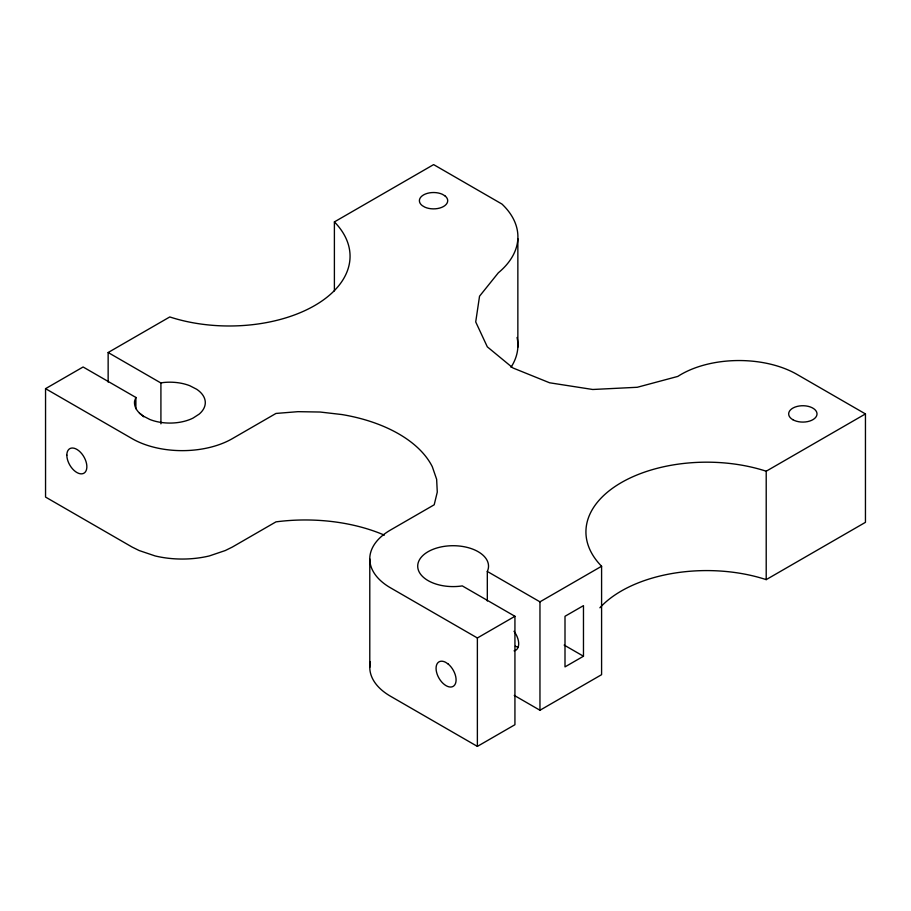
<?xml version="1.0" encoding="UTF-8"?>
<svg xmlns="http://www.w3.org/2000/svg" width="911" height="911" viewBox="0 0 911 911"><rect width="100%" height="100%" fill="white"/><g stroke="black" fill="none" stroke-linecap="round" stroke-linejoin="round"><path stroke-width="1.37" d="M384.362 535.133A132.209 76.33 0 0 0 275.976 521.866L232.305 547.078L225.29 550.54L209.325 555.938A70.819 40.881 0 0 1 155.132 555.938L139.167 550.54L132.152 547.078L45.55 497.076L45.55 388.667L83.106 366.985L135.887 397.458L134.577 401.113A35.404 20.441 0 0 0 143.061 415.974L149.951 419.527A35.404 20.441 0 0 0 192.995 418.115L199.156 414.129A35.404 20.441 0 0 0 196.708 389.282L189.818 385.729A35.404 20.441 0 0 0 163.285 382.54L160.917 382.996L108.147 352.523L108.147 382.096M108.147 352.523L169.776 316.948A120.799 69.737 0 0 0 314.671 305.561A120.799 69.737 0 0 0 334.394 221.908L433.625 164.606L501.961 204.064A109.001 62.927 0 0 1 498.34 272.799L479.539 296.212L475.713 321.925L487.317 346.84L512.961 367.976L549.572 382.779L592.731 389.487L637.267 387.277L677.818 376.414A81.933 47.304 0 0 1 796.988 374.398L865.45 413.924L865.45 522.333L766.208 579.624A120.799 69.737 0 0 0 599.882 607.785M45.55 388.667L132.152 438.669A70.819 40.881 0 0 0 232.305 438.669L275.976 413.446L297.965 411.67L320.16 412.034L341.932 414.551A132.209 76.33 0 0 1 432.304 466.717L436.642 479.288L437.28 492.099L434.194 504.796L390.523 530.008A70.819 40.881 0 0 0 390.523 587.834L477.375 637.973L514.931 616.292L514.931 724.712L477.375 746.394L390.523 696.243A70.819 40.881 0 0 1 370.39 662.001M514.931 616.292L462.287 585.898A35.404 20.441 0 0 1 417.842 567.929A35.404 20.441 0 0 1 456.206 545.791A35.404 20.441 0 0 1 487.317 571.448L539.961 601.841L601.59 566.255A120.799 69.737 0 0 1 621.313 482.602A120.799 69.737 0 0 1 766.208 471.215L865.45 413.924M583.473 656.227L565.002 666.886L565.002 616.292L583.473 605.633L583.473 656.227L564.148 645.068M514.26 695.412L539.961 710.25L601.59 674.675L601.59 566.255M766.208 471.215L766.208 579.624M539.961 601.841L539.961 710.25M517.858 238.739L517.858 347.159M487.317 571.448L487.317 601.009M477.375 637.973L477.375 746.394M369.786 558.921L369.786 667.342M334.394 221.908L334.394 290.894M160.917 382.996L160.917 423.831M135.887 397.458L135.887 408.72M517.972 647.14A14.166 8.176 60 0 1 515.398 646.184M139.44 413.241A14.166 8.176 60 0 1 143.676 416.771M517.072 337.48A109.001 62.927 0 0 1 510.991 367.292M514.02 631.289A14.166 8.176 60 0 1 514.077 650.83M444.864 195.785L442.279 194.259A14.166 8.176 0 0 0 423.638 194.863A14.166 8.176 0 0 0 422.226 205.613L424.811 207.139A14.166 8.176 0 0 0 443.452 206.546A14.166 8.176 0 0 0 444.864 195.785M448.212 664.051L445.604 662.297A14.166 8.176 60 0 0 437.212 674.368A14.166 8.176 60 0 0 454.042 685.721A14.166 8.176 60 0 0 448.212 664.051M66.833 455.158A14.166 8.176 60 0 0 81.853 473.845A14.166 8.176 60 0 0 81.853 453.815A14.166 8.176 60 0 0 66.833 455.158M792.832 419.698A14.166 8.176 0 0 0 816.529 416.031A14.166 8.176 0 0 0 799.175 406.01A14.166 8.176 0 0 0 792.832 419.698"/></g></svg>
